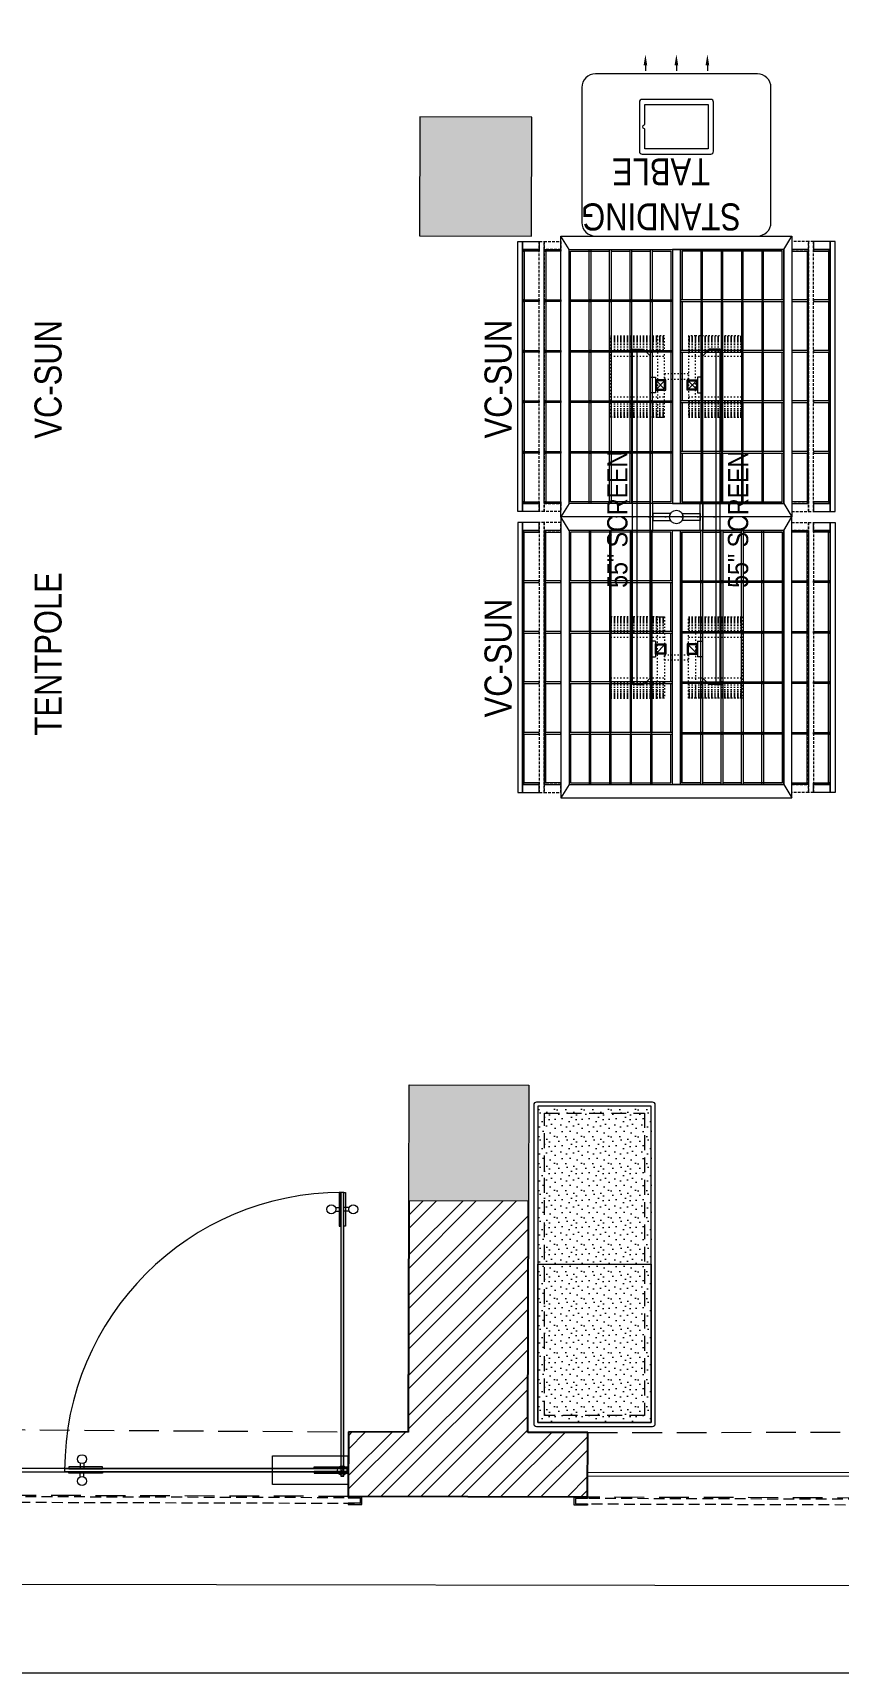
# Model space of a CAD drawing. Header units: millimetres. Extents: x 1938400 to 1950615, y 37176 to 49190.
# Drawn here: x 1942175 to 1945156, y 37182 to 43253 of the extents above; entities that cross this region are included whole.
import ezdxf

# ---------------------------------------------------------------- set-up
doc = ezdxf.new("R2010")
doc.units = ezdxf.units.MM
doc.header["$LTSCALE"] = 40
for name, pattern in [('a_p6_plan_L18$0$HIDDEN', [0.375, 0.25, -0.125]), ('ACAD_ISO03W100', [30, 12, -18]), ('CONTINOUS', [0]), ('DASHDOT2', [0.5, 0.25, -0.125, 0, -0.125]), ('HIDDEN2', [0.1875, 0.125, -0.0625]), ('HIDDENX2', [0.75, 0.5, -0.25])]:
    doc.linetypes.add(name, pattern=pattern)
doc.layers.add('A-CARPET AREA', color=3, linetype='CONTINOUS', lineweight=0, true_color=0x0aff0a)
for name, color, linetype, lineweight in [('A-COL', 243, 'Continuous', 9), ('A-Glazing', 4, 'Continuous', 20), ('A-shutter', 8, 'Continuous', 18), ('A-STAIR', 6, 'Continuous', 5), ('beam', 90, 'Continuous', 9), ('column hatch', 5, 'Continuous', 0), ('Glazing', 141, 'Continuous', 15), ('LENS-DIM', 252, 'Continuous', 5), ('LENS-HATCH', 251, 'Continuous', 5), ('LENS-TEXT', 31, 'Continuous', 5), ('LK-EQPMT', 3, 'Continuous', 18), ('LK-FF&E FLOOR', 1, 'Continuous', 9), ('LK-IT', 3, 'Continuous', 18), ('LN-ELEVATION-1', 81, 'Continuous', 13), ('LN-ELEVATION-2', 103, 'Continuous', 20), ('LN-ELEVATION-3', 125, 'a_p6_plan_L18$0$HIDDEN', 18), ('LN-ELEVATION-4', 145, 'Continuous', 13), ('LN-ELEVATION-5', 167, 'Continuous', 5), ('LN-HATCH', 251, 'Continuous', 0), ('PLANO-TXT', 252, 'Continuous', 5), ('rolling shutter', 1, 'Continuous', 5)]:
    doc.layers.add(name, color=color, linetype=linetype, lineweight=lineweight)
doc.layers.add('A-WALL', color=1, linetype='Continuous')
doc.styles.add('LK TXT', font='Gill Sans MT Condensed Regular.ttf')

# ---------------------------------------------------------------- blocks, each defined once
blk = doc.blocks.new('*U47')
at = {"layer": 'A-shutter', "color": 5, "ltscale": 10}
for points in [[(41038391.4, -1561539.2), (41038391.4, -1561544.2), (41038346.4, -1561544.2), (41038346.4, -1561564.2), (41038391.4, -1561564.2), (41038391.4, -1561569.2), (41038341.4, -1561569.2), (41038341.4, -1561539.2)], [(41042503.4, -1561539.2), (41042503.4, -1561544.2), (41042548.4, -1561544.2), (41042548.4, -1561564.2), (41042503.4, -1561564.2), (41042503.4, -1561569.2), (41042553.4, -1561569.2), (41042553.4, -1561539.2)]]:
    blk.add_lwpolyline(points, close=True, dxfattribs=at)
at = {"layer": 'A-shutter', "color": 5, "linetype": 'HIDDENX2', "ltscale": 2, "true_color": 0x0505ff}
blk.add_lwpolyline([(41038346.4, -1561544.2), (41038346.4, -1561564.2), (41042548.4, -1561564.2), (41042548.4, -1561544.2)], close=True, dxfattribs=at)
blk = doc.blocks.new('*U48')
at = {"layer": 'A-shutter', "color": 5, "ltscale": 10}
for points in [[(41038391.4, -1561539.2), (41038391.4, -1561544.2), (41038346.4, -1561544.2), (41038346.4, -1561564.2), (41038391.4, -1561564.2), (41038391.4, -1561569.2), (41038341.4, -1561569.2), (41038341.4, -1561539.2)], [(41042891.4, -1561539.2), (41042891.4, -1561544.2), (41042936.4, -1561544.2), (41042936.4, -1561564.2), (41042891.4, -1561564.2), (41042891.4, -1561569.2), (41042941.4, -1561569.2), (41042941.4, -1561539.2)]]:
    blk.add_lwpolyline(points, close=True, dxfattribs=at)
at = {"layer": 'A-shutter', "color": 5, "linetype": 'HIDDENX2', "ltscale": 2, "true_color": 0x0505ff}
blk.add_lwpolyline([(41038346.4, -1561544.2), (41038346.4, -1561564.2), (41042936.4, -1561564.2), (41042936.4, -1561544.2)], close=True, dxfattribs=at)
blk = doc.blocks.new('A$Cbc15f9d8')
at = {"layer": 'column hatch'}
h = blk.add_hatch(color=8, dxfattribs=at)
h.dxf.hatch_style = 1
h.paths.add_polyline_path([(1827.7, -6995.2), (2270.7, -6996.5), (2272, -6567.5), (1829, -6566.2)])
h.paths.add_polyline_path([(-2843.1, -7256.1), (-2841, -6564.1), (-3332, -6562.6), (-3334.1, -7254.6)])
h.paths.add_polyline_path([(7511, -6572.3), (7071, -6571), (7069.7, -7011), (7509.7, -7012.3)])
h.paths.add_polyline_path([(1867.5, -3423.3), (2281.5, -3424.5), (2282.8, -2984.5), (1868.8, -2983.3)])
h.paths.add_polyline_path([(7521.8, -3000.3), (7081.8, -2999), (7080.5, -3439), (7520.5, -3440.3)])
h.paths.add_polyline_path([(-3321.2, -2977.6), (-3322.6, -3435.6), (-2883.6, -3436.9), (-2882.2, -2978.9)])
h.paths.add_polyline_path([(-1250.5, 554.2), (-1249.7, 842.2), (-1529.7, 843), (-1530.5, 555)])
h.paths.add_polyline_path([(-2872, 1050.1), (-3309, 1051.4), (-3310.5, 560.4), (-2873.5, 559.1)])
at = {"layer": 'LN-HATCH'}
h = blk.add_hatch(dxfattribs=at)
h.set_pattern_fill('ANSI32', color=256, scale=11, angle=180)
h.set_pattern_definition([(225, (-4658256.19, -44958.99), (74.087113, -74.087113), []), (225, (-4658305.58, -44958.99), (74.087113, -74.087113), [])])
h.paths.add_polyline_path([(-1249.8, 784.2), (-1250.5, 554.2), (8628.4, 524.4), (8616.5, -3443.6), (8846.5, -3444.3), (8846.6, -3394.3), (8859.1, 753.7)])
h.paths.add_polyline_path([(-1242.4, 3258.2), (-3302.4, 3264.4), (-3309, 1051.4), (-3079, 1050.7), (-3073, 3033.7), (-1473.1, 3028.8), (-1479.7, 842.9), (-1249.7, 842.2)])
h.paths.add_polyline_path([(-2280.5, 557.3), (-2279.6, 845.3), (-2872.6, 847.1), (-2873.5, 559.1)])
h.paths.add_polyline_path([(-3321.2, -2977.6), (-3091.2, -2978.3), (-3080.5, 559.7), (-3310.5, 560.4)])
h.paths.add_polyline_path([(-3092.6, -3436.3), (-3322.6, -3435.6), (-3332, -6562.6), (-3102, -6563.3)])
h.paths.add_polyline_path([(-2508.6, -8077.1), (-2507.8, -7824.1), (-3105.8, -7822.3), (-3104.1, -7255.3), (-3334.1, -7254.6), (-3336.6, -8074.6)])
h.paths.add_polyline_path([(2268.1, -7852.5), (2270.7, -6996.5), (1827.7, -6995.2), (1825.1, -7851.2), (1604.1, -7850.5), (1603.4, -8089.5), (2489.4, -8092.2), (2490.1, -7853.2)])
h.paths.add_polyline_path([(8832.4, -8111.3), (8836.9, -6626.3), (8836.8, -6626.3), (8837, -6576.3), (8607, -6575.6), (8603.2, -7850.6), (6990.2, -7845.7), (6989.4, -8105.7)])
at = {"layer": 'A-COL'}
for points in [[(2282.8, -2984.5), (1868.8, -2983.3), (1867.5, -3423.3), (2281.5, -3424.5)], [(1827.7, -6995.2), (1829, -6566.2), (2272, -6567.5), (2270.7, -6996.5)]]:
    blk.add_lwpolyline(points, close=True, dxfattribs=at)
at = {"layer": 'A-Glazing'}
for points in [[(1603.7, -7986.1), (-2508.6, -7986.1), (-2508.6, -7998.1), (1603.7, -7998.1)], [(6989.7, -8002.3), (2489.4, -8001.2), (2489.4, -8013.2), (6989.7, -8014.3)]]:
    blk.add_lwpolyline(points, close=True, dxfattribs=at)
at = {"layer": 'A-STAIR'}
for p, q in [((-2918.6, -8408.3), (6988.6, -8424.7)), ((-2914.6, -8740.9), (6987.9, -8743.7))]:
    blk.add_line(p, q, dxfattribs=at)
at = {"layer": 'A-WALL'}
for p, q in [((1827.7, -6995.2), (1825.1, -7851.2)), ((2268.1, -7852.5), (2270.7, -6996.5)), ((1604.1, -7850.5), (1603.4, -8089.5)), ((1825.1, -7851.2), (1604.1, -7850.5)), ((2490.1, -7853.2), (2268.1, -7852.5)), ((2489.4, -8092.2), (2490.1, -7853.2)), ((2489.4, -8092.2), (1603.4, -8089.5))]:
    blk.add_line(p, q, dxfattribs=at)
at = {"layer": 'beam', "linetype": 'a_p6_plan_L18$0$HIDDEN', "lineweight": 5, "ltscale": 11}
for points in [[(-2507.8, -7824.1), (1604.1, -7850.5), (1603.4, -8089.5), (-2508.6, -8077.1)], [(2490.1, -7853.2), (6990.2, -7845.7), (6989.4, -8105.7), (2489.4, -8092.2)]]:
    blk.add_lwpolyline(points, close=True, dxfattribs=at)
at = {"layer": 'rolling shutter', "color": 2, "rotation": 359.8271071185933}
for name, p in [('*U47', (-41036001.1, 1677290.2)), ('*U48', (-41031003.1, 1677275.2))]:
    blk.add_blockref(name, p, dxfattribs=at)
blk = doc.blocks.new('Entrance Door')
at = {"layer": 'Glazing', "ltscale": 111}
blk.add_hatch(color=256, dxfattribs=at).paths.add_polyline_path([(18, -34.8), (18, -1235), (30, -1235), (30, -34.8)])
at = {"layer": 'Glazing'}
for p, q in [((30, -54.2), (18, -66.2)), ((1117.8, -31.3), (1117.8, -54.3)), ((1117.8, -89.2), (1117.8, -66.3)), ((1132.8, -31.3), (1132.8, -54.3)), ((1132.8, -89.2), (1132.8, -66.3))]:
    blk.add_line(p, q, dxfattribs=at)
at = {"layer": 'Glazing', "ltscale": 44}
for p, q in [((-4.9, -1156.3), (18, -1156.3)), ((-4.9, -1171.3), (18, -1171.3)), ((52.9, -1156.3), (30, -1156.3)), ((52.9, -1171.3), (30, -1171.3))]:
    blk.add_line(p, q, dxfattribs=at)
at = {"layer": 'Glazing'}
for points in [[(320, -120.5), (0, -120.5), (0, 0), (320, 0)], [(0, -54.2), (142.5, -54.2), (142.5, -46.8), (0, -46.8)], [(0, -66.2), (142.5, -66.2), (142.5, -73.7), (0, -73.7)], [(1180.8, -54.3), (1038.3, -54.3), (1038.3, -46.8), (1180.8, -46.8)], [(1180.8, -66.3), (1038.3, -66.3), (1038.3, -73.8), (1180.8, -73.8)]]:
    blk.add_lwpolyline(points, close=True, dxfattribs=at)
at = {"layer": 'Glazing', "ltscale": 222}
blk.add_lwpolyline([(-1.5, -66.2), (1198.8, -66.2), (1198.8, -54.2), (-1.5, -54.2)], close=True, dxfattribs=at)
at = {"layer": 'Glazing', "ltscale": 111}
blk.add_lwpolyline([(18, -34.8), (18, -1235), (30, -1235), (30, -34.8)], close=True, dxfattribs=at)
at = {"layer": 'Glazing', "ltscale": 44}
for points in [[(18, -1092.5), (18, -1235), (10.5, -1235), (10.5, -1092.5)], [(30, -1092.5), (30, -1235), (37.5, -1235), (37.5, -1092.5)]]:
    blk.add_lwpolyline(points, close=True, dxfattribs=at)
at = {"layer": 'Glazing'}
for centre, radius in [((1125.3, -13.9), 19), ((24, -58.7), 19.8), ((1125.3, -106.6), 19)]:
    blk.add_circle(centre, radius, dxfattribs=at)
at = {"layer": 'Glazing', "ltscale": 44}
for centre in [(-22.4, -1163.8), (70.4, -1163.8)]:
    blk.add_circle(centre, 19, dxfattribs=at)
at = {"layer": 'Glazing', "ltscale": 222}
blk.add_arc((24, -60.2), 1174.8, 270, 359.99955, dxfattribs=at)
blk = doc.blocks.new('Euro center Mirror + IPAD')
at = {"layer": 'LN-ELEVATION-4', "linetype": 'ACAD_ISO03W100', "ltscale": 0.01}
blk.add_lwpolyline([(0, 47.3), (0, -41.5), (-20, -41.5), (-20, 47.3)], close=True, dxfattribs=at)
at = {"layer": 'LN-ELEVATION-5', "linetype": 'ACAD_ISO03W100', "ltscale": 0.01}
for p, q in [((-159.9, 246.9), (-159.9, 47.3)), ((-159.7, 246.9), (-159.7, 47.3)), ((-159.4, 246.9), (-159.4, 47.3)), ((-159, 246.9), (-159, 47.3)), ((-158.5, 246.9), (-158.5, 47.3)), ((-157.9, 246.9), (-157.9, 47.3)), ((-157.1, 246.9), (-157.1, 47.3)), ((-156.1, 246.9), (-156.1, 47.3)), ((-154.1, 246.9), (-154.1, 47.3)), ((-151.1, 246.9), (-151.1, 47.3)), ((-146.1, 246.9), (-146.1, 47.3)), ((-141.1, 246.9), (-141.1, 47.3)), ((-135.1, 246.9), (-135.1, 47.3)), ((-128.1, 246.9), (-128.1, 47.3)), ((-120.1, 246.9), (-120.1, 47.3)), ((-111.1, 246.9), (-111.1, 47.3)), ((-102.1, 246.9), (-102.1, 47.3)), ((-85, 246.9), (-85, 47.3)), ((65, 246.9), (65, 47.3)), ((82.1, 246.9), (82.1, 47.3)), ((91.1, 246.9), (91.1, 47.3)), ((100.1, 246.9), (100.1, 47.3)), ((108.1, 246.9), (108.1, 47.3)), ((115.1, 246.9), (115.1, 47.3)), ((121.1, 246.9), (121.1, 47.3)), ((126.1, 246.9), (126.1, 47.3)), ((131.1, 246.9), (131.1, 47.3)), ((134.1, 246.9), (134.1, 47.3)), ((136.1, 246.9), (136.1, 47.3)), ((137.1, 246.9), (137.1, 47.3)), ((137.9, 246.9), (137.9, 47.3)), ((138.5, 246.9), (138.5, 47.3)), ((139, 246.9), (139, 47.3)), ((139.4, 246.9), (139.4, 47.3)), ((139.7, 246.9), (139.7, 47.3)), ((139.9, 246.9), (139.9, 47.3)), ((-159.9, -41.5), (-159.9, -241.1)), ((-159.7, -41.5), (-159.7, -241.1)), ((-159.4, -41.5), (-159.4, -241.1)), ((-159, -41.5), (-159, -241.1)), ((-158.5, -41.5), (-158.5, -241.1)), ((-157.9, -41.5), (-157.9, -241.1)), ((-157.1, -41.5), (-157.1, -241.1)), ((-156.1, -41.5), (-156.1, -241.1)), ((-154.1, -41.5), (-154.1, -241.1)), ((-151.1, -41.5), (-151.1, -241.1)), ((-146.1, -41.5), (-146.1, -241.1)), ((-141.1, -41.5), (-141.1, -241.1)), ((-135.1, -41.5), (-135.1, -241.1)), ((-128.1, -41.5), (-128.1, -241.1)), ((-120.1, -41.5), (-120.1, -241.1)), ((-111.1, -41.5), (-111.1, -241.1)), ((-102.1, -41.5), (-102.1, -241.1)), ((-85, -41.5), (-85, -241.1)), ((65, -41.5), (65, -241.1)), ((82.1, -41.5), (82.1, -241.1)), ((91.1, -41.5), (91.1, -241.1)), ((100.1, -41.5), (100.1, -241.1)), ((108.1, -41.5), (108.1, -241.1)), ((115.1, -41.5), (115.1, -241.1)), ((121.1, -41.5), (121.1, -241.1)), ((126.1, -41.5), (126.1, -241.1)), ((131.1, -41.5), (131.1, -241.1)), ((134.1, -41.5), (134.1, -241.1)), ((136.1, -41.5), (136.1, -241.1)), ((137.1, -41.5), (137.1, -241.1)), ((137.9, -41.5), (137.9, -241.1)), ((138.5, -41.5), (138.5, -241.1)), ((139, -41.5), (139, -241.1)), ((139.4, -41.5), (139.4, -241.1)), ((139.7, -41.5), (139.7, -241.1)), ((139.9, -41.5), (139.9, -241.1))]:
    blk.add_line(p, q, dxfattribs=at)
for points in [[(140, 73), (140, 246.9), (-160, 246.9), (-160, 73)], [(140, -67.1), (140, -241.1), (-160, -241.1), (-160, -67.1)]]:
    blk.add_lwpolyline(points, dxfattribs=at)
for points in [[(140, 73), (140, 47.3), (-160, 47.3), (-160, 73)], [(140, -41.5), (140, -67.1), (-160, -67.1), (-160, -41.5)]]:
    blk.add_lwpolyline(points, close=True, dxfattribs=at)
blk = doc.blocks.new('EURO 1040 x 1175')
at = {"layer": 'LN-ELEVATION-1'}
for points in [[(-470, -327.4), (470, -327.4), (470, 467.6), (-470, 467.6)], [(-470, 85.1), (470, 85.1), (470, 467.6), (-470, 467.6)], [(-283.2, 85.1), (-277.2, 85.1), (-277.2, 467.6), (-283.2, 467.6)], [(-96.4, 85.1), (-90.4, 85.1), (-90.4, 467.6), (-96.4, 467.6)], [(90.4, 85.1), (96.4, 85.1), (96.4, 467.6), (90.4, 467.6)], [(277.2, 85.1), (283.2, 85.1), (283.2, 467.6), (277.2, 467.6)], [(-470, 386.6), (-283.2, 386.6), (-283.2, 392.6), (-470, 392.6)], [(-277.2, 386.6), (-96.4, 386.6), (-96.4, 392.6), (-277.2, 392.6)], [(-90.4, 386.6), (90.4, 386.6), (90.4, 392.6), (-90.4, 392.6)], [(96.4, 386.6), (277.2, 386.6), (277.2, 392.6), (96.4, 392.6)], [(283.2, 386.6), (470, 386.6), (470, 392.6), (283.2, 392.6)], [(-470, 311.2), (-283.2, 311.2), (-283.2, 317.2), (-470, 317.2)], [(-277.2, 311.2), (-96.4, 311.2), (-96.4, 317.2), (-277.2, 317.2)], [(-90.4, 311.2), (90.4, 311.2), (90.4, 317.2), (-90.4, 317.2)], [(96.4, 311.2), (277.2, 311.2), (277.2, 317.2), (96.4, 317.2)], [(283.2, 311.2), (470, 311.2), (470, 317.2), (283.2, 317.2)], [(-470, 235.8), (-283.2, 235.8), (-283.2, 241.8), (-470, 241.8)], [(-277.2, 235.8), (-96.4, 235.8), (-96.4, 241.8), (-277.2, 241.8)], [(-90.4, 235.8), (90.4, 235.8), (90.4, 241.8), (-90.4, 241.8)], [(96.4, 235.8), (277.2, 235.8), (277.2, 241.8), (96.4, 241.8)], [(283.2, 235.8), (470, 235.8), (470, 241.8), (283.2, 241.8)], [(-470, 160.4), (-283.2, 160.4), (-283.2, 166.4), (-470, 166.4)], [(-277.2, 160.4), (-96.4, 160.4), (-96.4, 166.4), (-277.2, 166.4)], [(-90.4, 160.4), (90.4, 160.4), (90.4, 166.4), (-90.4, 166.4)], [(96.4, 160.4), (277.2, 160.4), (277.2, 166.4), (96.4, 166.4)], [(283.2, 160.4), (470, 160.4), (470, 166.4), (283.2, 166.4)], [(-470, 85.1), (470, 85.1), (470, 55.1), (-470, 55.1)], [(-470, 55.1), (470, 55.1), (470, -327.4), (-470, -327.4)], [(-283.2, 55.1), (-277.2, 55.1), (-277.2, -327.4), (-283.2, -327.4)], [(-96.4, 55.1), (-90.4, 55.1), (-90.4, -327.4), (-96.4, -327.4)], [(90.4, 55.1), (96.4, 55.1), (96.4, -327.4), (90.4, -327.4)], [(277.2, 55.1), (283.2, 55.1), (283.2, -327.4), (277.2, -327.4)], [(-470, -20.3), (-283.2, -20.3), (-283.2, -26.3), (-470, -26.3)], [(-277.2, -20.3), (-96.4, -20.3), (-96.4, -26.3), (-277.2, -26.3)], [(-90.4, -20.3), (90.4, -20.3), (90.4, -26.3), (-90.4, -26.3)], [(96.4, -20.3), (277.2, -20.3), (277.2, -26.3), (96.4, -26.3)], [(283.2, -20.3), (470, -20.3), (470, -26.3), (283.2, -26.3)], [(-470, -95.7), (-283.2, -95.7), (-283.2, -101.7), (-470, -101.7)], [(-277.2, -95.7), (-96.4, -95.7), (-96.4, -101.7), (-277.2, -101.7)], [(-90.4, -95.7), (90.4, -95.7), (90.4, -101.7), (-90.4, -101.7)], [(96.4, -95.7), (277.2, -95.7), (277.2, -101.7), (96.4, -101.7)], [(283.2, -95.7), (470, -95.7), (470, -101.7), (283.2, -101.7)], [(-470, -171.1), (-283.2, -171.1), (-283.2, -177.1), (-470, -177.1)], [(-277.2, -171.1), (-96.4, -171.1), (-96.4, -177.1), (-277.2, -177.1)], [(-90.4, -171.1), (90.4, -171.1), (90.4, -177.1), (-90.4, -177.1)], [(96.4, -171.1), (277.2, -171.1), (277.2, -177.1), (96.4, -177.1)], [(283.2, -171.1), (470, -171.1), (470, -177.1), (283.2, -177.1)], [(-470, -246.4), (-283.2, -246.4), (-283.2, -252.4), (-470, -252.4)], [(-277.2, -246.4), (-96.4, -246.4), (-96.4, -252.4), (-277.2, -252.4)], [(-90.4, -246.4), (90.4, -246.4), (90.4, -252.4), (-90.4, -252.4)], [(96.4, -246.4), (277.2, -246.4), (277.2, -252.4), (96.4, -252.4)], [(283.2, -246.4), (470, -246.4), (470, -252.4), (283.2, -252.4)]]:
    blk.add_lwpolyline(points, close=True, dxfattribs=at)
for points in [[(-283.2, 461.6), (-464, 461.6), (-464, 317.2)], [(-96.4, 461.6), (-277.2, 461.6)], [(90.4, 461.6), (-90.4, 461.6)], [(277.2, 461.6), (96.4, 461.6)], [(464, 317.2), (464, 461.6), (283.2, 461.6)], [(-464, 311.2), (-464, 241.8)], [(464, 241.8), (464, 311.2)], [(-464, 235.8), (-464, 166.4)], [(464, 166.4), (464, 235.8)], [(-464, 160.4), (-464, 91.1), (-283.2, 91.1)], [(283.2, 91.1), (464, 91.1), (464, 160.4)], [(-277.2, 91.1), (-96.4, 91.1)], [(-90.4, 91.1), (90.4, 91.1)], [(96.4, 91.1), (277.2, 91.1)], [(-464, -20.3), (-464, 49.1), (-283.2, 49.1)], [(-277.2, 49.1), (-96.4, 49.1)], [(-90.4, 49.1), (90.4, 49.1)], [(96.4, 49.1), (277.2, 49.1)], [(283.2, 49.1), (464, 49.1), (464, -20.3)], [(-464, -95.7), (-464, -26.3)], [(464, -26.3), (464, -95.7)], [(-464, -171.1), (-464, -101.7)], [(464, -101.7), (464, -171.1)], [(-283.2, -321.4), (-464, -321.4), (-464, -177.1)], [(464, -177.1), (464, -321.4), (283.2, -321.4)], [(-96.4, -321.4), (-277.2, -321.4)], [(90.4, -321.4), (-90.4, -321.4)], [(277.2, -321.4), (96.4, -321.4)]]:
    blk.add_lwpolyline(points, dxfattribs=at)
at = {"layer": 'LN-ELEVATION-2'}
blk.add_lwpolyline([(-520, -357.4), (520, -357.4), (520, 497.6), (-520, 497.6)], close=True, dxfattribs=at)
for points in [[(-470, 467.6), (-520, 497.6)], [(470, 467.6), (520, 497.6)], [(-470, -327.4), (-520, -357.4)], [(470, -327.4), (520, -357.4)]]:
    blk.add_lwpolyline(points, dxfattribs=at)
at = {"layer": 'LN-ELEVATION-3'}
for points in [[(-500, 559.6), (500, 559.6), (500, 577.6), (-500, 577.6)], [(-500, 497.6), (-470, 497.6), (-470, 559.6), (-500, 559.6)], [(470, 497.6), (500, 497.6), (500, 559.6), (470, 559.6)], [(-500, -357.4), (-470, -357.4), (-470, -419.4), (-500, -419.4)], [(470, -357.4), (500, -357.4), (500, -419.4), (470, -419.4)], [(-500, -419.4), (500, -419.4), (500, -437.4), (-500, -437.4)]]:
    blk.add_lwpolyline(points, close=True, dxfattribs=at)
at = {"layer": 'LN-ELEVATION-4'}
for points in [[(-500, 639.6), (500, 639.6), (500, 657.6), (-500, 657.6)], [(-500, 577.6), (-470, 577.6), (-470, 639.6), (-500, 639.6)], [(470, 577.6), (500, 577.6), (500, 639.6), (470, 639.6)], [(-470, 497.6), (-464, 497.6), (-464, 559.6), (-470, 559.6)], [(-464, 553.6), (-283.2, 553.6), (-283.2, 559.6), (-464, 559.6)], [(-283.2, 497.6), (-277.2, 497.6), (-277.2, 559.6), (-283.2, 559.6)], [(-277.2, 553.6), (-96.4, 553.6), (-96.4, 559.6), (-277.2, 559.6)], [(-96.4, 497.6), (-90.4, 497.6), (-90.4, 559.6), (-96.4, 559.6)], [(-90.4, 553.6), (90.4, 553.6), (90.4, 559.6), (-90.4, 559.6)], [(90.4, 497.6), (96.4, 497.6), (96.4, 559.6), (90.4, 559.6)], [(96.4, 553.6), (277.2, 553.6), (277.2, 559.6), (96.4, 559.6)], [(277.2, 497.6), (283.2, 497.6), (283.2, 559.6), (277.2, 559.6)], [(283.2, 553.6), (464, 553.6), (464, 559.6), (283.2, 559.6)], [(464, 497.6), (470, 497.6), (470, 559.6), (464, 559.6)], [(-470, -357.4), (-464, -357.4), (-464, -419.4), (-470, -419.4)], [(-283.2, -357.4), (-277.2, -357.4), (-277.2, -419.4), (-283.2, -419.4)], [(-96.4, -357.4), (-90.4, -357.4), (-90.4, -419.4), (-96.4, -419.4)], [(90.4, -357.4), (96.4, -357.4), (96.4, -419.4), (90.4, -419.4)], [(277.2, -357.4), (283.2, -357.4), (283.2, -419.4), (277.2, -419.4)], [(464, -357.4), (470, -357.4), (470, -419.4), (464, -419.4)], [(-464, -413.4), (-283.2, -413.4), (-283.2, -419.4), (-464, -419.4)], [(-277.2, -413.4), (-96.4, -413.4), (-96.4, -419.4), (-277.2, -419.4)], [(-90.4, -413.4), (90.4, -413.4), (90.4, -419.4), (-90.4, -419.4)], [(96.4, -413.4), (277.2, -413.4), (277.2, -419.4), (96.4, -419.4)], [(283.2, -413.4), (464, -413.4), (464, -419.4), (283.2, -419.4)], [(-500, -437.4), (-470, -437.4), (-470, -499.4), (-500, -499.4)], [(470, -437.4), (500, -437.4), (500, -499.4), (470, -499.4)], [(-500, -499.4), (500, -499.4), (500, -517.4), (-500, -517.4)]]:
    blk.add_lwpolyline(points, close=True, dxfattribs=at)
at = {"layer": 'LN-ELEVATION-5'}
for points in [[(-470, 577.6), (-464, 577.6), (-464, 639.6), (-470, 639.6)], [(-464, 633.6), (-283.2, 633.6), (-283.2, 639.6), (-464, 639.6)], [(-283.2, 577.6), (-277.2, 577.6), (-277.2, 639.6), (-283.2, 639.6)], [(-277.2, 633.6), (-96.4, 633.6), (-96.4, 639.6), (-277.2, 639.6)], [(-96.4, 577.6), (-90.4, 577.6), (-90.4, 639.6), (-96.4, 639.6)], [(-90.4, 633.6), (90.4, 633.6), (90.4, 639.6), (-90.4, 639.6)], [(90.4, 577.6), (96.4, 577.6), (96.4, 639.6), (90.4, 639.6)], [(96.4, 633.6), (277.2, 633.6), (277.2, 639.6), (96.4, 639.6)], [(277.2, 577.6), (283.2, 577.6), (283.2, 639.6), (277.2, 639.6)], [(283.2, 633.6), (464, 633.6), (464, 639.6), (283.2, 639.6)], [(464, 577.6), (470, 577.6), (470, 639.6), (464, 639.6)], [(-470, -437.4), (-464, -437.4), (-464, -499.4), (-470, -499.4)], [(-283.2, -437.4), (-277.2, -437.4), (-277.2, -499.4), (-283.2, -499.4)], [(-96.4, -437.4), (-90.4, -437.4), (-90.4, -499.4), (-96.4, -499.4)], [(90.4, -437.4), (96.4, -437.4), (96.4, -499.4), (90.4, -499.4)], [(277.2, -437.4), (283.2, -437.4), (283.2, -499.4), (277.2, -499.4)], [(464, -437.4), (470, -437.4), (470, -499.4), (464, -499.4)], [(-464, -493.4), (-283.2, -493.4), (-283.2, -499.4), (-464, -499.4)], [(-277.2, -493.4), (-96.4, -493.4), (-96.4, -499.4), (-277.2, -499.4)], [(-90.4, -493.4), (90.4, -493.4), (90.4, -499.4), (-90.4, -499.4)], [(96.4, -493.4), (277.2, -493.4), (277.2, -499.4), (96.4, -499.4)], [(283.2, -493.4), (464, -493.4), (464, -499.4), (283.2, -499.4)]]:
    blk.add_lwpolyline(points, close=True, dxfattribs=at)
at = {"layer": 'LENS-DIM'}
blk.add_blockref('Euro center Mirror + IPAD', (10, 67.1), dxfattribs=at)
blk = doc.blocks.new('Standing Table 700X600')
at = {"layer": 'LN-ELEVATION-1', "linetype": 'ByBlock', "lineweight": -2}
for p, q in [((-114.7, -32.3), (-114.7, -12)), ((0, -32.3), (0, -12)), ((114.7, -32.3), (114.7, -12))]:
    blk.add_line(p, q, dxfattribs=at)
at = {"layer": 'LN-ELEVATION-1'}
for points in [[(-127.2, 94.5), (126.8, 94.5, 0.414214), (136.8, 104.5), (136.8, 286.5, 0.414214), (126.8, 296.5), (-127.2, 296.5, 0.414214), (-137.2, 286.5), (-137.2, 104.5, 0.414214)], [(117.2, 186), (117.2, 113.5), (-117.8, 113.5), (-117.8, 277.5), (117.2, 277.5), (117.2, 205, 0.327538), (118.6, 203.1, -0.733799), (118.6, 187.9, 0.327538)]]:
    blk.add_lwpolyline(points, format="xyb", close=True, dxfattribs=at)
at = {"layer": 'LN-ELEVATION-1', "linetype": 'ByBlock', "lineweight": -2}
for points in [[(-108.1, -32.3), (-121.4, -32.3), (-114.7, -72.3)], [(6.7, -32.3), (-6.7, -32.3), (0, -72.3)], [(121.4, -32.3), (108.1, -32.3), (114.7, -72.3)]]:
    blk.add_solid(points, dxfattribs=at)
at = {"layer": 'LN-ELEVATION-2'}
blk.add_lwpolyline([(-300, 0), (300, 0, 0.414214), (350, 50), (350, 550, 0.414214), (300, 600), (-300, 600, 0.414214), (-350, 550), (-350, 50, 0.414214)], format="xyb", close=True, dxfattribs=at)
at = {"layer": 'LENS-TEXT', "color": 7, "linetype": 'Continuous', "ltscale": 3, "insert": (56.8, 445.9), "char_height": 100, "width": 783.964, "attachment_point": 5, "style": 'LK TXT'}
blk.add_mtext('STANDING TABLE', dxfattribs=at)
blk = doc.blocks.new('2 seater bench')
at = {"layer": 'LENS-HATCH', "lineweight": 0}
h = blk.add_hatch(dxfattribs=at)
h.set_pattern_fill('STIP1', color=177, scale=100, angle=270, pattern_type=2)
h.set_pattern_definition([(270, (6617251.08, -170421.61), (100, -2e-13), [0, -100]), (270, (6617235.08, -170433.61), (100, -2e-13), [0, -100]), (270, (6617211.08, -170428.61), (100, -2e-13), [0, -100]), (270, (6617188.08, -170463.61), (100, -2e-13), [0, -100]), (270, (6617224.08, -170460.61), (100, -2e-13), [0, -100]), (270, (6617248.08, -170487.61), (100, -2e-13), [0, -100]), (270, (6617255.08, -170452.61), (100, -2e-13), [0, -100]), (270, (6617214.08, -170494.61), (100, -2e-13), [0, -100]), (270, (6617182.08, -170489.61), (100, -2e-13), [0, -100]), (270, (6617167.08, -170415.61), (100, -2e-13), [0, -100]), (270, (6617187.08, -170433.61), (100, -2e-13), [0, -100]), (270, (6617168.08, -170447.61), (100, -2e-13), [0, -100]), (270, (6617232.08, -170508.61), (100, -2e-13), [0, -100]), (270, (6617207.08, -170476.61), (100, -2e-13), [0, -100]), (270, (6617240.08, -170468.61), (100, -2e-13), [0, -100]), (270, (6617231.08, -170485.61), (100, -2e-13), [0, -100]), (270, (6617204.08, -170449.61), (100, -2e-13), [0, -100]), (270, (6617258.08, -170477.61), (100, -2e-13), [0, -100]), (270, (6617199.08, -170508.61), (100, -2e-13), [0, -100]), (270, (6617169.08, -170505.61), (100, -2e-13), [0, -100])])
h.paths.add_polyline_path([(585, 210), (0, 210), (0, -210), (585, -210)])
h.paths.add_polyline_path([(0, 245), (0, -210)])
h.paths.add_polyline_path([(-585, 210), (0, 210), (0, -210), (-585, -210)])
at = {"layer": 'LN-ELEVATION-2', "ltscale": 0.5}
for points in [[(-585, 210), (0, 210), (0, -210), (-585, -210)], [(585, 210), (0, 210), (0, -210), (585, -210)]]:
    blk.add_lwpolyline(points, close=True, dxfattribs=at)
at = {"layer": 'LN-ELEVATION-5', "ltscale": 0.5}
blk.add_lwpolyline([(590, 225), (-590, 225, 0.414214), (-600, 215), (-600, -215, 0.414214), (-590, -225), (590, -225, 0.414214), (600, -215), (600, 215, 0.414214)], format="xyb", close=True, dxfattribs=at)
blk.add_lwpolyline([(585, 210), (-585, 210), (-585, -210), (585, -210)], close=True, dxfattribs=at)
at = {"layer": 'LN-ELEVATION-5', "linetype": 'HIDDEN2', "ltscale": 11}
blk.add_lwpolyline([(-560, 185), (560, 185), (560, -185), (-560, -185)], close=True, dxfattribs=at)
blk = doc.blocks.new('55INCH')
at = {"layer": 'LK-EQPMT', "ltscale": 12}
for p, q in [((2111558.8, 1135690.5), (2111583.2, 1135690.5)), ((2111583.2, 1135690.5), (2111607.7, 1135666)), ((2111607.7, 1134473.9), (2111607.7, 1135666)), ((2111607.7, 1135587.9), (2111627.2, 1135587.9)), ((2111627.2, 1135587.9), (2111627.2, 1135529.3)), ((2111627.2, 1135529.3), (2111607.7, 1135529.3)), ((2111627.2, 1134610.6), (2111607.7, 1134610.6)), ((2111627.2, 1134610.6), (2111627.2, 1134552)), ((2111607.7, 1134552), (2111627.2, 1134552)), ((2111583.2, 1134449.5), (2111607.7, 1134473.9)), ((2111558.8, 1134449.5), (2111583.2, 1134449.5))]:
    blk.add_line(p, q, dxfattribs=at)
at = {"layer": 'LK-EQPMT'}
for p, q in [((2111661.6, 1135543.3), (2111631, 1135573.9)), ((2111661.6, 1135573.9), (2111631, 1135543.3)), ((2111661.6, 1134597.1), (2111631, 1134566.5))]:
    blk.add_line(p, q, dxfattribs=at)
at = {"layer": 'LK-EQPMT', "ltscale": 12}
blk.add_lwpolyline([(2111542.6, 1135690.5), (2111558.8, 1135690.5), (2111558.8, 1134449.5), (2111542.6, 1134449.5)], close=True, dxfattribs=at)
at = {"layer": 'LK-EQPMT'}
for points in [[(2111627.2, 1135577.7), (2111627.2, 1135539.5), (2111665.4, 1135539.5), (2111665.4, 1135577.7)], [(2111631, 1135573.9), (2111631, 1135543.3), (2111661.6, 1135543.3), (2111661.6, 1135573.9)], [(2111627.2, 1134562.7), (2111627.2, 1134600.9), (2111665.4, 1134600.9), (2111665.4, 1134562.7)], [(2111631, 1134566.5), (2111631, 1134597.1), (2111661.6, 1134597.1), (2111661.6, 1134566.5)]]:
    blk.add_lwpolyline(points, close=True, dxfattribs=at)

msp = doc.modelspace()

# ---------------------------------------------------------------- linework, layer by layer
at = {"layer": 'LK-IT', "color": 1, "linetype": 'DASHDOT2', "ltscale": 3}
msp.add_line((1944801.6, 41461), (1944312.6, 41461), dxfattribs=at)
at = {"layer": 'LK-IT'}
for points in [[(1944459.7, 41511), (1944459.7, 41411), (1944469.7, 41411), (1944469.7, 41511)], [(1944654.6, 41511), (1944654.6, 41411), (1944644.6, 41411), (1944644.6, 41511)]]:
    msp.add_lwpolyline(points, close=True, dxfattribs=at)
for points in [[(1944535.5, 41473.5), (1944469.7, 41473.5), (1944469.7, 41448.5), (1944535.5, 41448.5, -0.267949), (1944535.5, 41473.5, 1)], [(1944578.8, 41473.5), (1944644.6, 41473.5), (1944644.6, 41448.5), (1944578.8, 41448.5, 0.267949), (1944578.8, 41473.5, -1)]]:
    msp.add_lwpolyline(points, format="xyb", dxfattribs=at)
at = {"layer": 'LK-IT', "color": 1}
msp.add_circle((1944557.1, 41461), 25, dxfattribs=at)

# ---------------------------------------------------------------- block references
at = {"layer": 'A-CARPET AREA'}
msp.add_blockref('A$Cbc15f9d8', (1941738.8, 45925.3), dxfattribs=at)
at = {"layer": 'A-Glazing', "xscale": 0.8748404702499005, "yscale": 0.8748404702499005, "zscale": 0.8748404702499005, "rotation": 180.0000110906808}
msp.add_blockref('Entrance Door', (1943341.2, 37880.5), dxfattribs=at)
at = {"layer": 'LK-FF&E FLOOR'}
for name, p, rotation in [('Standing Table 700X600', (1944557.1, 43101), 180), ('EURO 1040 x 1175', (1944627.2, 40941), 90), ('2 seater bench', (1944253.8, 38695), 90)]:
    msp.add_blockref(name, p, dxfattribs=dict(at, rotation=rotation))
at = {"layer": 'LK-FF&E FLOOR', "xscale": -1, "rotation": 90}
msp.add_blockref('EURO 1040 x 1175', (1944627.2, 41981), dxfattribs=at)
at = {"layer": 'LK-IT'}
msp.add_blockref('55INCH', (-167148, -1093608.9), dxfattribs=at)
at = {"layer": 'LK-IT', "xscale": -1}
msp.add_blockref('55INCH', (4056262.2, -1093608.9), dxfattribs=at)

# ---------------------------------------------------------------- texts
at = {"layer": 'LENS-TEXT', "color": 0, "linetype": 'Continuous', "ltscale": 3, "char_height": 75, "width": 783.964, "attachment_point": 5, "rotation": 90, "style": 'LK TXT'}
for insert in [(1944338.9, 41452.6), (1944785.9, 41452.6)]:
    msp.add_mtext('\\pt225;55" SCREEN', dxfattribs=dict(at, insert=insert))
at = {"layer": 'PLANO-TXT', "linetype": 'Continuous', "ltscale": 3, "char_height": 100, "width": 244.677, "attachment_point": 5, "rotation": 90, "style": 'LK TXT'}
for s, insert in [('VC-SUN', (1942231.5, 41970.5)), ('VC-SUN', (1943897.5, 41971.1)), ('TENTPOLE', (1942231.5, 40954.4)), ('VC-SUN', (1943897.5, 40938.6))]:
    msp.add_mtext(s, dxfattribs=dict(at, insert=insert))

doc.saveas('drawing.dxf')
